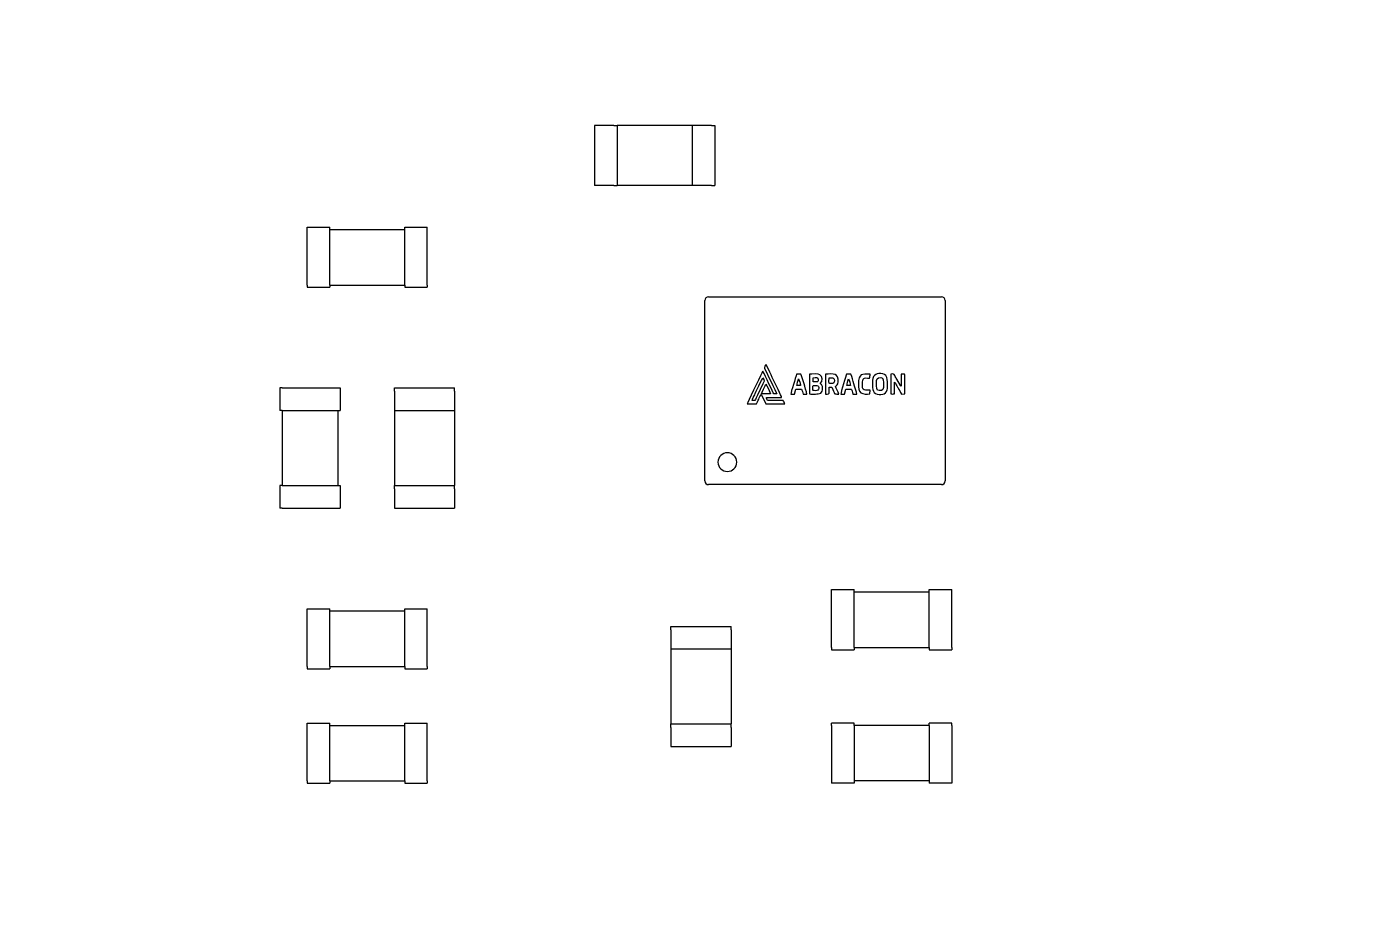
# Model space of a CAD drawing. Header units: millimetres. Extents: x 0 to 420, y 0 to 297.
# Drawn here: x 90.23 to 107.88, y 227.91 to 239.87 of the extents above; entities that cross this region are included whole.
import ezdxf

# ---------------------------------------------------------------- set-up
doc = ezdxf.new("R2010")
doc.units = ezdxf.units.MM
doc.header["$PDSIZE"] = -1
doc.styles.add('СПДС', font='isocpeur.ttf', dxfattribs={"width": 0.9})
doc.dimstyles.new('ISO-25', dxfattribs={"dimtxt": 2.5, "dimasz": 2.5, "dimexe": 1.25, "dimexo": 0.625, "dimtad": 1, "dimtxsty": 'Standard', "dimcen": 2.5, "dimadec": 0, "dimazin": 0, "dimtfac": 1, "dimtmove": 0, "dimatfit": 3, "dimfxl": 1, "dimarcsym": 0})

# ---------------------------------------------------------------- blocks, each defined once
blk = doc.blocks.new('*D36')
at = {"color": 0, "lineweight": -2, "transparency": 16777216}
for p, q in [((100.511, 253.572), (44.631, 253.572)), ((45.631, 251.072), (45.631, 222.49)), ((45.631, 183.416), (45.631, 211.998)), ((99.991, 180.916), (44.631, 180.916))]:
    blk.add_line(p, q, dxfattribs=at)
at = {"color": 0, "transparency": 16777216}
for points in [[(45.214, 251.072), (46.048, 251.072), (45.631, 253.572)], [(45.214, 183.416), (46.048, 183.416), (45.631, 180.916)]]:
    blk.add_solid(points, dxfattribs=at)
at = {"layer": 'Defpoints', "color": 0, "transparency": 16777216}
for p in [(45.631, 253.572), (100.521, 253.572), (100.001, 180.916)]:
    blk.add_point(p, dxfattribs=at)
at = {"color": 0, "transparency": 16777216, "insert": (45.631, 217.244), "char_height": 3.5, "attachment_point": 5, "style": 'СПДС'}
blk.add_mtext('72,66{\\fArial|b0|i0|c204|p34;\\H1.08333x;*}', dxfattribs=at)
blk = doc.blocks.new('A$Ce8c5e3c3')
at = {"color": 0, "linetype": 'Continuous', "lineweight": 0}
for p, q in [((147.345, -52.6), (147.3, -52.6)), ((147.3, -52.6), (147.3, -53.4)), ((147.555, -52.6), (147.345, -52.6)), ((147.555, -52.6), (147.6, -52.6)), ((148.6, -52.6), (147.6, -52.6)), ((147.6, -52.6), (147.6, -53.4)), ((148.645, -52.6), (148.6, -52.6)), ((148.6, -52.6), (148.6, -53.4)), ((148.855, -52.6), (148.645, -52.6)), ((148.855, -52.6), (148.9, -52.6)), ((148.9, -52.6), (148.9, -53.4)), ((147.345, -53.4), (147.3, -53.4)), ((147.555, -53.4), (147.345, -53.4)), ((147.555, -53.4), (147.6, -53.4)), ((148.6, -53.4), (147.6, -53.4)), ((148.645, -53.4), (148.6, -53.4)), ((148.855, -53.4), (148.645, -53.4)), ((148.855, -53.4), (148.9, -53.4)), ((143.472, -53.986), (143.472, -53.956)), ((143.472, -53.956), (143.772, -53.956)), ((143.472, -54.726), (143.472, -53.986)), ((143.772, -53.986), (143.772, -53.956)), ((143.772, -54.726), (143.772, -53.986)), ((143.772, -53.986), (144.772, -53.986)), ((144.772, -53.986), (144.772, -53.956)), ((144.772, -53.956), (145.072, -53.956)), ((144.772, -54.726), (144.772, -53.986)), ((145.072, -53.986), (145.072, -53.956)), ((145.072, -54.726), (145.072, -53.986)), ((143.472, -54.726), (143.472, -54.756)), ((143.772, -54.726), (143.772, -54.756)), ((143.772, -54.726), (144.772, -54.726)), ((144.772, -54.726), (144.772, -54.756)), ((145.072, -54.726), (145.072, -54.756)), ((143.472, -54.756), (143.772, -54.756)), ((144.772, -54.756), (145.072, -54.756)), ((148.818, -54.884), (151.918, -54.884)), ((148.768, -57.334), (148.768, -54.934)), ((151.968, -54.934), (151.968, -57.334)), ((149.547, -55.881), (149.541, -55.873)), ((150.048, -55.914), (149.99, -55.913)), ((150.162, -55.913), (150.161, -56.175)), ((150.211, -56.016), (150.21, -55.96)), ((150.422, -55.963), (150.458, -55.962)), ((150.714, -55.913), (150.656, -55.913)), ((151.244, -55.913), (151.243, -56.175)), ((151.383, -55.913), (151.382, -56.073)), ((143.14, -56.096), (143.11, -56.096)), ((143.11, -56.096), (143.11, -56.396)), ((143.14, -56.096), (143.88, -56.096)), ((143.88, -56.096), (143.91, -56.096)), ((143.91, -56.096), (143.91, -56.396)), ((144.634, -56.096), (145.434, -56.096)), ((144.634, -56.141), (144.634, -56.096)), ((144.634, -56.141), (144.634, -56.351)), ((145.434, -56.141), (145.434, -56.096)), ((145.434, -56.141), (145.434, -56.351)), ((149.54, -56.041), (149.469, -56.191)), ((149.961, -56.177), (149.98, -56.114)), ((149.98, -56.114), (150.057, -56.114)), ((150.043, -56.065), (149.993, -56.065)), ((150.017, -55.976), (150.032, -56.019)), ((150.208, -56.105), (150.208, -56.073)), ((150.313, -56.044), (150.306, -56.035)), ((150.424, -56.085), (150.458, -56.085)), ((150.626, -56.177), (150.644, -56.114)), ((150.708, -56.064), (150.658, -56.065)), ((150.965, -56.176), (150.971, -56.126)), ((151.292, -56.175), (151.292, -56.019)), ((151.372, -56.064), (151.324, -55.98)), ((149.332, -56.309), (149.455, -56.309)), ((149.433, -56.263), (149.398, -56.263)), ((149.52, -56.18), (149.582, -56.309)), ((149.642, -56.176), (149.522, -56.176)), ((149.582, -56.309), (149.832, -56.308)), ((149.587, -56.223), (149.791, -56.222)), ((149.812, -56.263), (149.604, -56.263)), ((149.913, -56.177), (149.961, -56.177)), ((150.076, -56.177), (150.126, -56.177)), ((150.578, -56.177), (150.626, -56.177)), ((150.741, -56.177), (150.791, -56.177)), ((151.387, -56.177), (151.43, -56.176)), ((143.14, -56.396), (143.11, -56.396)), ((143.14, -56.396), (143.88, -56.396)), ((143.14, -56.396), (143.14, -57.396)), ((143.88, -56.396), (143.91, -56.396)), ((143.88, -56.396), (143.88, -57.396)), ((144.634, -56.351), (144.634, -56.396)), ((144.634, -56.396), (144.634, -57.396)), ((144.634, -56.396), (145.434, -56.396)), ((145.434, -56.351), (145.434, -56.396)), ((145.434, -56.396), (145.434, -57.396)), ((151.918, -57.384), (148.818, -57.384)), ((143.14, -57.396), (143.11, -57.396)), ((143.11, -57.396), (143.11, -57.696)), ((143.14, -57.396), (143.88, -57.396)), ((143.88, -57.396), (143.91, -57.396)), ((143.91, -57.396), (143.91, -57.696)), ((144.634, -57.441), (144.634, -57.396)), ((144.634, -57.396), (145.434, -57.396)), ((144.634, -57.441), (144.634, -57.651)), ((145.434, -57.441), (145.434, -57.396)), ((145.434, -57.441), (145.434, -57.651)), ((143.14, -57.696), (143.11, -57.696)), ((143.14, -57.696), (143.88, -57.696)), ((143.88, -57.696), (143.91, -57.696)), ((144.634, -57.651), (144.634, -57.696)), ((144.634, -57.696), (145.434, -57.696)), ((145.434, -57.651), (145.434, -57.696)), ((150.457, -58.812), (150.457, -58.782)), ((150.457, -58.782), (150.757, -58.782)), ((150.757, -58.812), (150.757, -58.782)), ((151.757, -58.812), (151.757, -58.782)), ((151.757, -58.782), (152.057, -58.782)), ((152.057, -58.812), (152.057, -58.782)), ((150.457, -59.552), (150.457, -58.812)), ((150.757, -59.552), (150.757, -58.812)), ((150.757, -58.812), (151.757, -58.812)), ((151.757, -59.552), (151.757, -58.812)), ((152.057, -59.552), (152.057, -58.812)), ((143.472, -59.066), (143.472, -59.036)), ((143.472, -59.036), (143.772, -59.036)), ((143.472, -59.806), (143.472, -59.066)), ((143.772, -59.066), (143.772, -59.036)), ((143.772, -59.806), (143.772, -59.066)), ((143.772, -59.066), (144.772, -59.066)), ((144.772, -59.066), (144.772, -59.036)), ((144.772, -59.036), (145.072, -59.036)), ((144.772, -59.806), (144.772, -59.066)), ((145.072, -59.066), (145.072, -59.036)), ((145.072, -59.806), (145.072, -59.066)), ((148.317, -59.271), (149.117, -59.271)), ((148.317, -59.316), (148.317, -59.271)), ((148.317, -59.316), (148.317, -59.526)), ((149.117, -59.316), (149.117, -59.271)), ((149.117, -59.316), (149.117, -59.526)), ((148.317, -59.526), (148.317, -59.571)), ((148.317, -59.571), (148.317, -60.571)), ((148.317, -59.571), (149.117, -59.571)), ((149.117, -59.526), (149.117, -59.571)), ((149.117, -59.571), (149.117, -60.571)), ((150.457, -59.552), (150.457, -59.582)), ((150.457, -59.582), (150.757, -59.582)), ((150.757, -59.552), (150.757, -59.582)), ((150.757, -59.552), (151.757, -59.552)), ((151.757, -59.552), (151.757, -59.582)), ((151.757, -59.582), (152.057, -59.582)), ((152.057, -59.552), (152.057, -59.582)), ((143.472, -59.806), (143.472, -59.836)), ((143.472, -59.836), (143.772, -59.836)), ((143.772, -59.806), (143.772, -59.836)), ((143.772, -59.806), (144.772, -59.806)), ((144.772, -59.806), (144.772, -59.836)), ((144.772, -59.836), (145.072, -59.836)), ((145.072, -59.806), (145.072, -59.836)), ((143.472, -60.59), (143.472, -60.56)), ((143.472, -60.56), (143.772, -60.56)), ((143.772, -60.59), (143.772, -60.56)), ((144.772, -60.59), (144.772, -60.56)), ((144.772, -60.56), (145.072, -60.56)), ((145.072, -60.59), (145.072, -60.56)), ((150.757, -60.56), (150.457, -60.56)), ((150.457, -60.59), (150.457, -60.56)), ((150.757, -60.59), (150.757, -60.56)), ((152.057, -60.56), (151.757, -60.56)), ((151.757, -60.59), (151.757, -60.56)), ((152.057, -60.59), (152.057, -60.56)), ((143.472, -61.33), (143.472, -60.59)), ((143.772, -61.33), (143.772, -60.59)), ((143.772, -60.59), (144.772, -60.59)), ((144.772, -61.33), (144.772, -60.59)), ((145.072, -61.33), (145.072, -60.59)), ((148.317, -60.616), (148.317, -60.571)), ((148.317, -60.571), (149.117, -60.571)), ((148.317, -60.616), (148.317, -60.826)), ((149.117, -60.616), (149.117, -60.571)), ((149.117, -60.616), (149.117, -60.826)), ((150.457, -60.59), (150.457, -61.33)), ((151.757, -60.59), (150.757, -60.59)), ((150.757, -60.59), (150.757, -61.33)), ((151.757, -60.59), (151.757, -61.33)), ((152.057, -60.59), (152.057, -61.33)), ((148.317, -60.826), (148.317, -60.871)), ((148.317, -60.871), (149.117, -60.871)), ((149.117, -60.826), (149.117, -60.871)), ((143.472, -61.33), (143.472, -61.36)), ((143.472, -61.36), (143.772, -61.36)), ((143.772, -61.33), (143.772, -61.36)), ((143.772, -61.33), (144.772, -61.33)), ((144.772, -61.33), (144.772, -61.36)), ((144.772, -61.36), (145.072, -61.36)), ((145.072, -61.33), (145.072, -61.36)), ((150.457, -61.33), (150.457, -61.36)), ((150.757, -61.36), (150.457, -61.36)), ((151.757, -61.33), (150.757, -61.33)), ((150.757, -61.33), (150.757, -61.36)), ((151.757, -61.33), (151.757, -61.36)), ((152.057, -61.36), (151.757, -61.36)), ((152.057, -61.33), (152.057, -61.36))]:
    blk.add_line(p, q, dxfattribs=at)
for centre, radius, start, end in [((149.451, -71.074), 33.5, 0, 180), ((148.818, -54.934), 0.05, 90, 180), ((151.918, -54.934), 0.05, 0, 90), ((149.068, -57.084), 0.125, 0, 180), ((149.068, -57.084), 0.125, 0, 180), ((149.068, -57.084), 0.125, 180, 0), ((149.068, -57.084), 0.125, 180, 0), ((148.818, -57.334), 0.05, 180, 270), ((151.918, -57.334), 0.05, 270, 360)]:
    blk.add_arc(centre, radius, start, end, dxfattribs=at)
for centre, major_axis, ratio, start_param, end_param in [((150.316, -56.098), (0.0003, -0.0477), 0.403605, 1.556821, 2.487239), ((150.272, -55.235), (0.902, -0.926), 0.224993, -0.138789, 0.145554)]:
    blk.add_ellipse(centre, major_axis=major_axis, ratio=ratio, start_param=start_param, end_param=end_param, dxfattribs=at)
for points in [[(149.582, -55.784), (149.573, -55.796), (149.559, -55.82), (149.564, -55.835)], [(149.687, -56.002), (149.676, -55.978), (149.587, -55.787), (149.582, -55.784)], [(149.525, -55.901), (149.492, -55.967), (149.332, -56.3), (149.332, -56.309)], [(149.432, -56.186), (149.445, -56.159), (149.532, -55.97), (149.541, -55.962)], [(149.532, -55.886), (149.528, -55.893), (149.528, -55.894), (149.525, -55.901)], [(149.541, -55.873), (149.534, -55.878), (149.536, -55.876), (149.532, -55.886)], [(149.541, -55.962), (149.571, -55.999), (149.554, -56.013), (149.54, -56.041)], [(149.688, -56.174), (149.677, -56.166), (149.571, -55.924), (149.547, -55.881)], [(149.564, -55.835), (149.571, -55.857), (149.721, -56.155), (149.725, -56.176)], [(149.99, -55.913), (149.978, -55.956), (149.914, -56.152), (149.913, -56.177)], [(150.089, -56.043), (150.083, -56.022), (150.055, -55.924), (150.048, -55.914)], [(150.301, -55.92), (150.281, -55.908), (150.192, -55.909), (150.162, -55.913)], [(150.21, -55.96), (150.252, -55.957), (150.279, -55.952), (150.279, -55.988)], [(150.306, -56.035), (150.339, -56.01), (150.337, -55.941), (150.301, -55.92)], [(150.375, -55.913), (150.372, -55.928), (150.372, -56.164), (150.375, -56.177)], [(150.544, -56.017), (150.555, -55.897), (150.476, -55.908), (150.375, -55.913)], [(150.455, -56.036), (150.415, -56.036), (150.421, -56.05), (150.422, -55.963)], [(150.458, -55.962), (150.484, -55.962), (150.494, -55.967), (150.494, -55.999)], [(150.656, -55.913), (150.65, -55.923), (150.579, -56.157), (150.578, -56.177)], [(150.658, -56.065), (150.659, -56.052), (150.677, -55.983), (150.682, -55.974)], [(150.682, -55.974), (150.69, -55.983), (150.708, -56.056), (150.708, -56.064)], [(150.754, -56.043), (150.742, -56.003), (150.728, -55.95), (150.714, -55.913)], [(150.969, -55.912), (150.863, -55.91), (150.814, -55.902), (150.814, -56.042)], [(150.867, -56.051), (150.867, -55.947), (150.881, -55.965), (150.962, -55.965)], [(150.962, -55.965), (150.965, -55.956), (150.971, -55.924), (150.969, -55.912)], [(151.006, -55.969), (151, -55.993), (150.998, -56.062), (151.002, -56.09)], [(151.064, -55.909), (151.035, -55.917), (151.015, -55.934), (151.006, -55.969)], [(151.054, -56.068), (151.053, -56.014), (151.046, -55.969), (151.081, -55.96)], [(151.159, -55.917), (151.136, -55.904), (151.091, -55.903), (151.064, -55.909)], [(151.081, -55.96), (151.131, -55.948), (151.147, -55.965), (151.148, -56.022)], [(151.195, -56.122), (151.205, -56.078), (151.215, -55.947), (151.159, -55.917)], [(151.296, -55.931), (151.286, -55.912), (151.284, -55.907), (151.244, -55.913)], [(151.324, -55.98), (151.314, -55.963), (151.305, -55.947), (151.296, -55.931)], [(151.428, -55.915), (151.424, -55.91), (151.39, -55.912), (151.383, -55.913)], [(151.43, -56.176), (151.431, -56.144), (151.434, -55.925), (151.428, -55.915)], [(149.522, -56.176), (149.523, -56.163), (149.575, -56.057), (149.582, -56.048)], [(149.582, -56.048), (149.589, -56.055), (149.64, -56.164), (149.642, -56.176)], [(149.791, -56.222), (149.791, -56.213), (149.699, -56.026), (149.687, -56.002)], [(149.993, -56.065), (149.994, -56.049), (150.012, -55.986), (150.017, -55.976)], [(150.032, -56.019), (150.036, -56.031), (150.043, -56.052), (150.043, -56.065)], [(150.057, -56.114), (150.064, -56.129), (150.069, -56.16), (150.076, -56.177)], [(150.126, -56.177), (150.124, -56.149), (150.097, -56.074), (150.089, -56.043)], [(150.223, -56.132), (150.204, -56.132), (150.208, -56.128), (150.208, -56.105)], [(150.208, -56.073), (150.21, -56.06), (150.21, -56.063), (150.245, -56.063)], [(150.256, -56.016), (150.243, -56.018), (150.224, -56.017), (150.211, -56.016)], [(150.283, -56.114), (150.275, -56.138), (150.248, -56.132), (150.223, -56.132)], [(150.245, -56.063), (150.25, -56.063), (150.255, -56.062), (150.261, -56.063)], [(150.279, -55.988), (150.279, -56.01), (150.272, -56.015), (150.256, -56.016)], [(150.261, -56.063), (150.277, -56.064), (150.274, -56.068), (150.275, -56.07)], [(150.275, -56.07), (150.288, -56.075), (150.287, -56.103), (150.283, -56.114)], [(150.311, -56.164), (150.329, -56.15), (150.335, -56.129), (150.335, -56.099)], [(150.327, -56.06), (150.322, -56.051), (150.318, -56.048), (150.313, -56.044)], [(150.375, -56.177), (150.452, -56.181), (150.412, -56.17), (150.424, -56.085)], [(150.494, -55.999), (150.494, -56.033), (150.484, -56.036), (150.455, -56.036)], [(150.458, -56.085), (150.509, -56.183), (150.471, -56.178), (150.552, -56.177)], [(150.508, -56.076), (150.528, -56.058), (150.54, -56.056), (150.544, -56.017)], [(150.552, -56.177), (150.548, -56.152), (150.512, -56.098), (150.508, -56.076)], [(150.644, -56.114), (150.753, -56.108), (150.713, -56.112), (150.741, -56.177)], [(150.791, -56.177), (150.79, -56.155), (150.762, -56.072), (150.754, -56.043)], [(150.814, -56.042), (150.814, -56.094), (150.815, -56.14), (150.846, -56.161)], [(150.89, -56.123), (150.865, -56.113), (150.867, -56.083), (150.867, -56.051)], [(150.971, -56.126), (150.951, -56.126), (150.905, -56.129), (150.89, -56.123)], [(151.002, -56.09), (151.007, -56.132), (151.015, -56.157), (151.042, -56.172)], [(151.12, -56.131), (151.068, -56.139), (151.054, -56.125), (151.054, -56.068)], [(151.148, -56.022), (151.148, -56.064), (151.156, -56.125), (151.12, -56.131)], [(151.292, -56.019), (151.303, -56.023), (151.311, -56.044), (151.317, -56.056)], [(151.317, -56.056), (151.326, -56.07), (151.332, -56.081), (151.341, -56.096)], [(151.341, -56.096), (151.357, -56.123), (151.371, -56.149), (151.387, -56.177)], [(151.382, -56.073), (151.374, -56.07), (151.377, -56.072), (151.372, -56.064)], [(149.398, -56.263), (149.398, -56.25), (149.426, -56.199), (149.432, -56.186)], [(149.469, -56.191), (149.462, -56.208), (149.441, -56.253), (149.433, -56.263)], [(149.455, -56.309), (149.463, -56.299), (149.479, -56.261), (149.487, -56.245)], [(149.487, -56.245), (149.494, -56.23), (149.51, -56.189), (149.52, -56.18)], [(149.604, -56.263), (149.597, -56.251), (149.59, -56.237), (149.587, -56.223)], [(149.725, -56.176), (149.714, -56.177), (149.697, -56.178), (149.688, -56.174)], [(149.832, -56.308), (149.831, -56.296), (149.817, -56.277), (149.812, -56.263)], [(150.161, -56.175), (150.179, -56.179), (150.22, -56.177), (150.24, -56.177)], [(150.24, -56.177), (150.269, -56.177), (150.29, -56.178), (150.311, -56.164)], [(150.846, -56.161), (150.873, -56.18), (150.927, -56.182), (150.965, -56.176)], [(151.042, -56.172), (151.067, -56.186), (151.107, -56.187), (151.137, -56.181)], [(151.243, -56.175), (151.254, -56.178), (151.281, -56.178), (151.292, -56.175)]]:
    blk.add_open_spline(points, degree=3, dxfattribs=at)

msp = doc.modelspace()

# ---------------------------------------------------------------- block references
msp.add_blockref('A$Ce8c5e3c3', (-49.508, 291.152))

# ---------------------------------------------------------------- dimensions: what is measured, and where the dimension line sits
dim = msp.add_linear_dim(base=(45.631, 253.572), p1=(100.001, 180.916), p2=(100.521, 253.572), angle=90, text='<>{\\fArial|b0|i0|c204|p34;\\H1.08333x;*}', dimstyle='ISO-25', override={"dimtxt": 3.5, "dimexe": 1, "dimexo": 0.01, "dimgap": 3, "dimtih": 1, "dimtoh": 1, "dimzin": 0, "dimtxsty": 'СПДС', "dimadec": 2, "dimtdec": 3, "dimtzin": 0})
dim.commit()
dim.dimension.update_dxf_attribs({"geometry": '*D36', "text_midpoint": (45.631, 217.244)})

doc.saveas('drawing.dxf')
